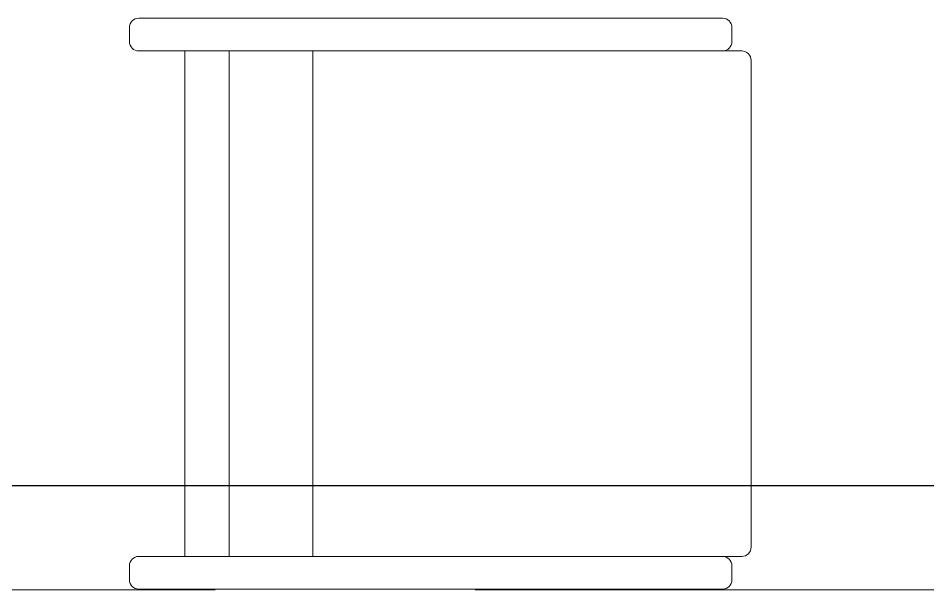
# Model space of a CAD drawing. Header units: centimetres. Extents: x -20963 to 233486, y -95276 to 159172.
# Drawn here: x 105534.3 to 105621.7, y 31808.4 to 31863.3 of the extents above; entities that cross this region are included whole.
import ezdxf

# ---------------------------------------------------------------- set-up
doc = ezdxf.new("R2010")
doc.units = ezdxf.units.CM
doc.header["$LTSCALE"] = 10
doc.header["$MEASUREMENT"] = 0
for name, pattern in [('006 plans$0$Dash2', [3, 1.5, -1.5]), ('006 plans$0$HIDDEN', [0.375, 0.25, -0.125]), ('DASHDOT2', [0.5, 0.25, -0.125, 0, -0.125])]:
    doc.linetypes.add(name, pattern=pattern)
for name, color, linetype in [('006 plans$0$$0$A-ELV-20', 11, 'Continuous'), ('A-MA-DEMISE LINE', 10, 'DASHDOT2'), ('LP-DIMENSION_INT_100', 51, 'Continuous')]:
    doc.layers.add(name, color=color, linetype=linetype)
doc.layers.add('006 plans$0$A-FLOR-OVHD', color=1, linetype='006 plans$0$Dash2', lineweight=13)
doc.layers.add('ARK_METAL', color=252, linetype='Continuous', lineweight=15)

# ---------------------------------------------------------------- blocks, each defined once
blk = doc.blocks.new('gfgf')
at = {"layer": '006 plans$0$$0$A-ELV-20'}
blk.add_line((404997.39, 245501.07), (390947, 245501.07), dxfattribs=at)
at = {"layer": '006 plans$0$A-FLOR-OVHD', "linetype": '006 plans$0$HIDDEN', "ltscale": 200}
blk.add_line((405097.39, 245401.07), (390896.66, 245401.07), dxfattribs=at)
blk = doc.blocks.new('PLAN')
at = {"layer": 'A-MA-DEMISE LINE', "color": 4, "xscale": 0.1, "yscale": 0.1, "zscale": 0.1}
blk.add_blockref('gfgf', (62317.381, 7268.244, 0), dxfattribs=at)

msp = doc.modelspace()

# ---------------------------------------------------------------- linework, layer by layer
at = {"layer": 'ARK_METAL'}
for p, q in [((105601.982, 31863.311), (105545.851, 31863.311)), ((105544.951, 31862.411), (105544.951, 31861.061)), ((105602.882, 31862.411), (105602.882, 31861.061)), ((105601.982, 31860.161), (105545.851, 31860.161)), ((105550.262, 31860.161), (105550.262, 31835.861)), ((105554.533, 31860.161), (105554.533, 31835.861)), ((105562.573, 31860.161), (105562.573, 31835.861)), ((105601.982, 31860.161), (105603.831, 31860.161)), ((105604.731, 31859.261), (105604.731, 31835.861)), ((105550.262, 31811.561), (105550.262, 31835.861)), ((105554.533, 31811.561), (105554.533, 31835.861)), ((105562.573, 31811.561), (105562.573, 31835.861)), ((105604.731, 31812.461), (105604.731, 31835.861)), ((105601.982, 31811.561), (105545.851, 31811.561)), ((105601.982, 31811.561), (105545.851, 31811.561)), ((105601.982, 31811.561), (105603.831, 31811.561)), ((105601.982, 31811.561), (105603.831, 31811.561)), ((105544.951, 31809.311), (105544.951, 31810.661)), ((105544.951, 31809.311), (105544.951, 31810.661)), ((105602.882, 31809.311), (105602.882, 31810.661)), ((105602.882, 31809.311), (105602.882, 31810.661)), ((105601.982, 31808.411), (105545.851, 31808.411)), ((105601.982, 31808.411), (105545.851, 31808.411))]:
    msp.add_line(p, q, dxfattribs=at)
for centre, start, end in [((105545.851, 31862.411), 90, 180), ((105601.982, 31862.411), 0, 90), ((105545.851, 31861.061), 180, 270), ((105601.982, 31861.061), 270, 0), ((105603.831, 31859.261), 0, 90), ((105603.831, 31812.461), 270, 0), ((105603.831, 31812.461), 270, 0), ((105545.851, 31810.661), 90, 180), ((105545.851, 31810.661), 90, 180), ((105601.982, 31810.661), 0, 90), ((105601.982, 31810.661), 0, 90), ((105545.851, 31809.311), 180, 270), ((105545.851, 31809.311), 180, 270), ((105601.982, 31809.311), 270, 0), ((105601.982, 31809.311), 270, 0)]:
    msp.add_arc(centre, 0.9, start, end, dxfattribs=at)

# ---------------------------------------------------------------- block references
at = {"layer": 'LP-DIMENSION_INT_100', "color": 2}
msp.add_blockref('PLAN', (4076.067, 0), dxfattribs=at)

doc.saveas('drawing.dxf')
